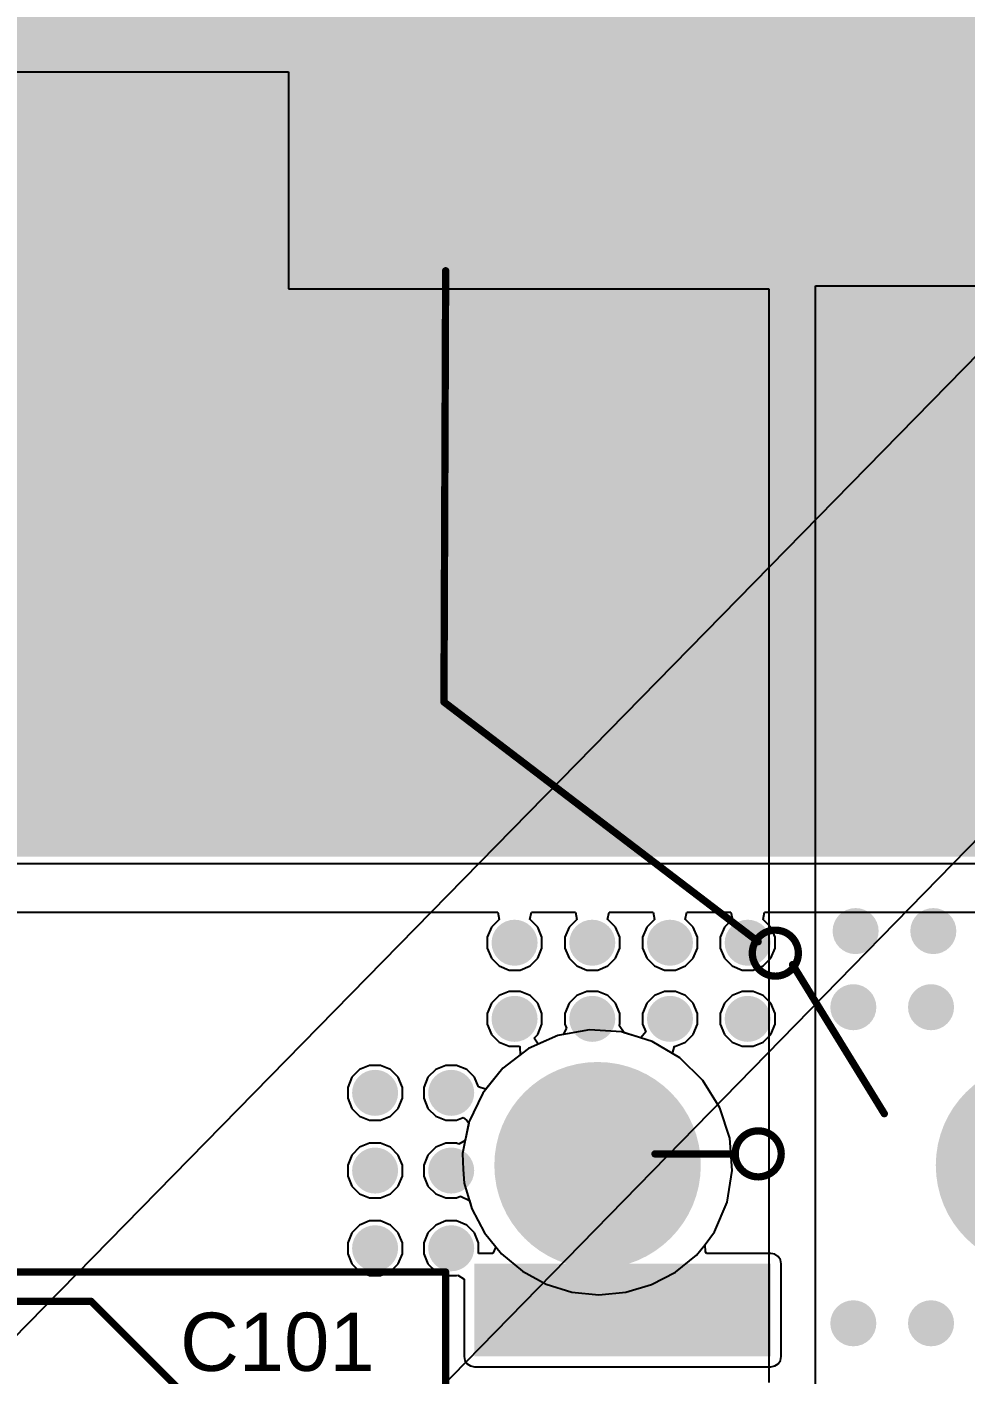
# Model space of a CAD drawing. Header units: millimetres. Extents: x 0 to 214, y 0 to 214.
# Drawn here: x 5.091 to 5.735, y 1.116 to 2.041 of the extents above; entities that cross this region are included whole.
import ezdxf

# ---------------------------------------------------------------- set-up
doc = ezdxf.new("R2010")
doc.units = ezdxf.units.MM
doc.header["$MEASUREMENT"] = 0
for name, color, linetype in [('BottomLayer', 5, 'Continuous'), ('BottomSolder', 6, 'Continuous'), ('MultiLayer', 9, 'Continuous'), ('PadHoleLayer', 156, 'Continuous'), ('TopLayer', 1, 'Continuous'), ('TopOverlay', 2, 'Continuous'), ('TopPaste', 8, 'Continuous'), ('TopSolder', 216, 'Continuous'), ('ViaHoleLayer', 16, 'Continuous')]:
    doc.layers.add(name, color=color, linetype=linetype)
doc.styles.add('Arial', font='', dxfattribs={"height": 0.2})
doc.styles.get('Arial').set_extended_font_data('Arial')

# ---------------------------------------------------------------- blocks, each defined once
blk = doc.blocks.new('NB90_12S_S_C_12')
at = {"layer": 'BottomLayer'}
h = blk.add_hatch(color=5, dxfattribs=at)
edge = h.paths.add_edge_path()
edge.add_arc((0.35039, 0.45472), 0.0689, 0, 360)
h = blk.add_hatch(color=5, dxfattribs=at)
edge = h.paths.add_edge_path()
edge.add_arc((0.35039, 0.15157), 0.0689, 0, 360)
h = blk.add_hatch(color=5, dxfattribs=at)
edge = h.paths.add_edge_path()
edge.add_arc((-0.35039, 0.05119), 0.0689, 0, 360)
at = {"layer": 'BottomSolder'}
h = blk.add_hatch(color=6, dxfattribs=at)
edge = h.paths.add_edge_path()
edge.add_arc((0.35039, 0.45472), 0.0709, 0, 360)
h = blk.add_hatch(color=6, dxfattribs=at)
edge = h.paths.add_edge_path()
edge.add_arc((0.35039, 0.15157), 0.0709, 0, 360)
h = blk.add_hatch(color=6, dxfattribs=at)
edge = h.paths.add_edge_path()
edge.add_arc((-0.35039, 0.05119), 0.0709, 0, 360)
at = {"layer": 'MultiLayer'}
h = blk.add_hatch(color=9, dxfattribs=at)
edge = h.paths.add_edge_path()
edge.add_arc((0.35039, 0.45472), 0.0689, 0, 360)
h = blk.add_hatch(color=9, dxfattribs=at)
edge = h.paths.add_edge_path()
edge.add_arc((0.35039, 0.15157), 0.0689, 0, 360)
h = blk.add_hatch(color=9, dxfattribs=at)
edge = h.paths.add_edge_path()
edge.add_arc((-0.35039, 0.05119), 0.0689, 0, 360)
at = {"layer": 'PadHoleLayer'}
h = blk.add_hatch(color=156, dxfattribs=at)
edge = h.paths.add_edge_path()
edge.add_arc((0.35039, 0.15157), 0.04331, 0, 360)
h = blk.add_hatch(color=156, dxfattribs=at)
edge = h.paths.add_edge_path()
edge.add_arc((-0.35039, 0.05119), 0.04331, 0, 360)
at = {"layer": 'TopLayer'}
h = blk.add_hatch(color=1, dxfattribs=at)
edge = h.paths.add_edge_path()
edge.add_arc((0.35039, 0.45472), 0.0689, 0, 360)
h = blk.add_hatch(color=1, dxfattribs=at)
edge = h.paths.add_edge_path()
edge.add_arc((0.35039, 0.15157), 0.0689, 0, 360)
h = blk.add_hatch(color=1, dxfattribs=at)
edge = h.paths.add_edge_path()
edge.add_arc((-0.35039, 0.05119), 0.0689, 0, 360)
at = {"layer": 'TopSolder'}
h = blk.add_hatch(color=216, dxfattribs=at)
edge = h.paths.add_edge_path()
edge.add_arc((0.35039, 0.45472), 0.0709, 0, 360)
h = blk.add_hatch(color=216, dxfattribs=at)
edge = h.paths.add_edge_path()
edge.add_arc((0.35039, 0.15157), 0.0709, 0, 360)
h = blk.add_hatch(color=216, dxfattribs=at)
edge = h.paths.add_edge_path()
edge.add_arc((-0.35039, 0.05119), 0.0709, 0, 360)
at = {"layer": 'TopOverlay', "const_width": 0.005}
for points in [[(0.2126, 0.28547), (0.315, 0.34847)], [(0.0323, 0.04607), (0.1969, 0.26187)], [(0.3426, 0.19097), (0.3426, 0.24607)], [(0.0323, 0.04607), (-0.26378, 0.04725)], [(0.5654, 0.04727), (0.4237, 0.04727)], [(0.4237, -0.65753), (0.4237, 0.04727)]]:
    blk.add_lwpolyline(points, dxfattribs=at)
at = {"layer": 'TopOverlay'}
for points, const_width in [([(0.31375, 0.34847, 1), (0.31625, 0.34847, 1)], 0.0025), ([(0.22056, 0.27364, 1), (0.18896, 0.27364, 1)], 0.005), ([(0.21135, 0.28547, 1), (0.21385, 0.28547, 1)], 0.0025), ([(0.35837, 0.26187, 1), (0.32677, 0.26187, 1)], 0.005), ([(0.18771, 0.27364, 1), (0.19021, 0.27364, 1)], 0.0025), ([(0.21931, 0.27364, 1), (0.22181, 0.27364, 1)], 0.0025), ([(0.19565, 0.26187, 1), (0.19815, 0.26187, 1)], 0.0025), ([(0.32552, 0.26187, 1), (0.32802, 0.26187, 1)], 0.0025), ([(0.35712, 0.26187, 1), (0.35962, 0.26187, 1)], 0.0025), ([(0.34135, 0.24607, 1), (0.34385, 0.24607, 1)], 0.0025), ([(0.34135, 0.19097, 1), (0.34385, 0.19097, 1)], 0.0025), ([(-0.26503, 0.04725, 1), (-0.26253, 0.04725, 1)], 0.0025), ([(0.03105, 0.04607, 1), (0.03355, 0.04607, 1)], 0.0025), ([(0.03105, 0.04607, 1), (0.03355, 0.04607, 1)], 0.0025), ([(0.42245, 0.04727, 1), (0.42495, 0.04727, 1)], 0.0025), ([(0.42245, 0.04727, 1), (0.42495, 0.04727, 1)], 0.0025)]:
    blk.add_lwpolyline(points, format="xyb", close=True, dxfattribs=dict(at, const_width=const_width))
blk = doc.blocks.new('P____PAK_SO_8_B_54')
at = {"layer": 'BottomSolder'}
blk.add_line((-0.01659, 0.08618), (-213.38337, 208.79736), dxfattribs=at)
blk = doc.blocks.new('P____PAK_SO_8_B_55')
at = {"layer": 'BottomSolder'}
blk.add_line((0.10349, -0.09602), (-209.02763, -213.55737), dxfattribs=at)
blk = doc.blocks.new('50SVPF68M_73')
at = {"layer": 'TopLayer'}
for points in [[(-0.26575, 0.03248), (-0.08858, 0.03248), (-0.08858, -0.03248), (-0.26575, -0.03248)], [(0.08858, 0.03248), (0.26575, 0.03248), (0.26575, -0.03248), (0.08858, -0.03248)]]:
    blk.add_hatch(color=1, dxfattribs=at).paths.add_polyline_path(points)
at = {"layer": 'TopPaste'}
for points in [[(-0.26575, 0.03248), (-0.08858, 0.03248), (-0.08858, -0.03248), (-0.26575, -0.03248)], [(0.08858, 0.03248), (0.26575, 0.03248), (0.26575, -0.03248), (0.08858, -0.03248)]]:
    blk.add_hatch(color=8, dxfattribs=at).paths.add_polyline_path(points)
at = {"layer": 'TopSolder'}
for points in [[(-0.26775, 0.03448), (-0.08658, 0.03448), (-0.08658, -0.03448), (-0.26775, -0.03448)], [(0.08658, 0.03448), (0.26775, 0.03448), (0.26775, -0.03448), (0.08658, -0.03448)]]:
    blk.add_hatch(color=216, dxfattribs=at).paths.add_polyline_path(points)
at = {"layer": 'TopOverlay', "const_width": 0.005}
for points in [[(-0.12165, 0.20576), (-0.20576, 0.12165)], [(0.20576, 0.20576), (-0.12165, 0.20576)], [(0.20576, 0.20576), (0.20576, 0.03356)], [(-0.20576, 0.12165), (-0.20576, 0.041)], [(-0.22617, 0.061), (-0.22617, 0.04)], [(-0.21716, 0.05), (-0.23517, 0.05)], [(0.20576, -0.03356), (0.20576, -0.20576)], [(-0.20576, -0.04), (-0.20576, -0.12165)], [(-0.12165, -0.20576), (-0.20576, -0.12165)], [(0.20576, -0.20576), (-0.12165, -0.20576)]]:
    blk.add_lwpolyline(points, dxfattribs=at)
at = {"layer": 'TopOverlay', "const_width": 0.0025}
for points in [[(-0.1229, 0.20576, 1), (-0.1204, 0.20576, 1)], [(-0.1229, 0.20576, 1), (-0.1204, 0.20576, 1)], [(0.20451, 0.20576, 1), (0.20701, 0.20576, 1)], [(0.20451, 0.20576, 1), (0.20701, 0.20576, 1)], [(-0.20701, 0.12165, 1), (-0.20451, 0.12165, 1)], [(-0.20701, 0.12165, 1), (-0.20451, 0.12165, 1)], [(-0.22742, 0.061, 1), (-0.22492, 0.061, 1)], [(-0.23641, 0.05, 1), (-0.23392, 0.05, 1)], [(-0.21841, 0.05, 1), (-0.21591, 0.05, 1)], [(-0.22742, 0.04, 1), (-0.22492, 0.04, 1)], [(-0.20701, 0.041, 1), (-0.20451, 0.041, 1)], [(0.20451, 0.03356, 1), (0.20701, 0.03356, 1)], [(0.20451, -0.03356, 1), (0.20701, -0.03356, 1)], [(-0.20701, -0.04, 1), (-0.20451, -0.04, 1)], [(-0.20701, -0.12165, 1), (-0.20451, -0.12165, 1)], [(-0.20701, -0.12165, 1), (-0.20451, -0.12165, 1)], [(-0.1229, -0.20576, 1), (-0.1204, -0.20576, 1)], [(-0.1229, -0.20576, 1), (-0.1204, -0.20576, 1)], [(0.20451, -0.20576, 1), (0.20701, -0.20576, 1)], [(0.20451, -0.20576, 1), (0.20701, -0.20576, 1)]]:
    blk.add_lwpolyline(points, format="xyb", close=True, dxfattribs=at)

msp = doc.modelspace()

# ---------------------------------------------------------------- hatches: boundary and pattern name
at = {"layer": 'BottomLayer'}
h = msp.add_hatch(color=5, dxfattribs=at)
edge = h.paths.add_edge_path()
edge.add_arc((5.65957, 1.42), 0.01181, 0, 360)
h = msp.add_hatch(color=5, dxfattribs=at)
edge = h.paths.add_edge_path()
edge.add_arc((5.71293, 1.42), 0.01181, 0, 360)
h = msp.add_hatch(color=5, dxfattribs=at)
edge = h.paths.add_edge_path()
edge.add_arc((5.42538, 1.412), 0.01181, 0, 360)
h = msp.add_hatch(color=5, dxfattribs=at)
edge = h.paths.add_edge_path()
edge.add_arc((5.47874, 1.412), 0.01181, 0, 360)
h = msp.add_hatch(color=5, dxfattribs=at)
edge = h.paths.add_edge_path()
edge.add_arc((5.5321, 1.412), 0.01181, 0, 360)
h = msp.add_hatch(color=5, dxfattribs=at)
edge = h.paths.add_edge_path()
edge.add_arc((5.58545, 1.412), 0.01181, 0, 360)
h = msp.add_hatch(color=5, dxfattribs=at)
edge = h.paths.add_edge_path()
edge.add_arc((5.658, 1.36774), 0.01181, 0, 360)
h = msp.add_hatch(color=5, dxfattribs=at)
edge = h.paths.add_edge_path()
edge.add_arc((5.71136, 1.36774), 0.01181, 0, 360)
h = msp.add_hatch(color=5, dxfattribs=at)
edge = h.paths.add_edge_path()
edge.add_arc((5.42538, 1.35974), 0.01181, 0, 360)
h = msp.add_hatch(color=5, dxfattribs=at)
edge = h.paths.add_edge_path()
edge.add_arc((5.47874, 1.35974), 0.01181, 0, 360)
h = msp.add_hatch(color=5, dxfattribs=at)
edge = h.paths.add_edge_path()
edge.add_arc((5.5321, 1.35974), 0.01181, 0, 360)
h = msp.add_hatch(color=5, dxfattribs=at)
edge = h.paths.add_edge_path()
edge.add_arc((5.58545, 1.35974), 0.01181, 0, 360)
h = msp.add_hatch(color=5, dxfattribs=at)
edge = h.paths.add_edge_path()
edge.add_arc((5.3296, 1.30894), 0.01181, 0, 360)
h = msp.add_hatch(color=5, dxfattribs=at)
edge = h.paths.add_edge_path()
edge.add_arc((5.38186, 1.30894), 0.01181, 0, 360)
h = msp.add_hatch(color=5, dxfattribs=at)
edge = h.paths.add_edge_path()
edge.add_arc((5.3296, 1.25558), 0.01181, 0, 360)
h = msp.add_hatch(color=5, dxfattribs=at)
edge = h.paths.add_edge_path()
edge.add_arc((5.38186, 1.25558), 0.01181, 0, 360)
h = msp.add_hatch(color=5, dxfattribs=at)
edge = h.paths.add_edge_path()
edge.add_arc((5.3296, 1.20223), 0.01181, 0, 360)
h = msp.add_hatch(color=5, dxfattribs=at)
edge = h.paths.add_edge_path()
edge.add_arc((5.38186, 1.20223), 0.01181, 0, 360)
h = msp.add_hatch(color=5, dxfattribs=at)
edge = h.paths.add_edge_path()
edge.add_arc((5.42538, 1.1587), 0.01181, 0, 360)
h = msp.add_hatch(color=5, dxfattribs=at)
edge = h.paths.add_edge_path()
edge.add_arc((5.47874, 1.1587), 0.01181, 0, 360)
h = msp.add_hatch(color=5, dxfattribs=at)
edge = h.paths.add_edge_path()
edge.add_arc((5.5321, 1.1587), 0.01181, 0, 360)
h = msp.add_hatch(color=5, dxfattribs=at)
edge = h.paths.add_edge_path()
edge.add_arc((5.58545, 1.1587), 0.01181, 0, 360)
h = msp.add_hatch(color=5, dxfattribs=at)
edge = h.paths.add_edge_path()
edge.add_arc((5.658, 1.15071), 0.01181, 0, 360)
h = msp.add_hatch(color=5, dxfattribs=at)
edge = h.paths.add_edge_path()
edge.add_arc((5.71136, 1.15071), 0.01181, 0, 360)
at = {"layer": 'BottomSolder'}
msp.add_hatch(color=6, dxfattribs=at).paths.add_polyline_path([(3.696, 1.471), (5.885, 1.471), (5.885, 2.059), (3.696, 2.059)])
h = msp.add_hatch(color=6, dxfattribs=at)
edge = h.paths.add_edge_path()
edge.add_arc((5.65957, 1.42), 0.01581, 0, 360)
h = msp.add_hatch(color=6, dxfattribs=at)
edge = h.paths.add_edge_path()
edge.add_arc((5.71293, 1.42), 0.01581, 0, 360)
h = msp.add_hatch(color=6, dxfattribs=at)
edge = h.paths.add_edge_path()
edge.add_arc((5.42538, 1.412), 0.01581, 0, 360)
h = msp.add_hatch(color=6, dxfattribs=at)
edge = h.paths.add_edge_path()
edge.add_arc((5.47874, 1.412), 0.01581, 0, 360)
h = msp.add_hatch(color=6, dxfattribs=at)
edge = h.paths.add_edge_path()
edge.add_arc((5.5321, 1.412), 0.01581, 0, 360)
h = msp.add_hatch(color=6, dxfattribs=at)
edge = h.paths.add_edge_path()
edge.add_arc((5.58545, 1.412), 0.01581, 0, 360)
h = msp.add_hatch(color=6, dxfattribs=at)
edge = h.paths.add_edge_path()
edge.add_arc((5.658, 1.36774), 0.01581, 0, 360)
h = msp.add_hatch(color=6, dxfattribs=at)
edge = h.paths.add_edge_path()
edge.add_arc((5.71136, 1.36774), 0.01581, 0, 360)
h = msp.add_hatch(color=6, dxfattribs=at)
edge = h.paths.add_edge_path()
edge.add_arc((5.42538, 1.35974), 0.01581, 0, 360)
h = msp.add_hatch(color=6, dxfattribs=at)
edge = h.paths.add_edge_path()
edge.add_arc((5.47874, 1.35974), 0.01581, 0, 360)
h = msp.add_hatch(color=6, dxfattribs=at)
edge = h.paths.add_edge_path()
edge.add_arc((5.5321, 1.35974), 0.01581, 0, 360)
h = msp.add_hatch(color=6, dxfattribs=at)
edge = h.paths.add_edge_path()
edge.add_arc((5.58545, 1.35974), 0.01581, 0, 360)
h = msp.add_hatch(color=6, dxfattribs=at)
edge = h.paths.add_edge_path()
edge.add_arc((5.3296, 1.30894), 0.01581, 0, 360)
h = msp.add_hatch(color=6, dxfattribs=at)
edge = h.paths.add_edge_path()
edge.add_arc((5.38186, 1.30894), 0.01581, 0, 360)
h = msp.add_hatch(color=6, dxfattribs=at)
edge = h.paths.add_edge_path()
edge.add_arc((5.3296, 1.25558), 0.01581, 0, 360)
h = msp.add_hatch(color=6, dxfattribs=at)
edge = h.paths.add_edge_path()
edge.add_arc((5.38186, 1.25558), 0.01581, 0, 360)
h = msp.add_hatch(color=6, dxfattribs=at)
edge = h.paths.add_edge_path()
edge.add_arc((5.3296, 1.20223), 0.01581, 0, 360)
h = msp.add_hatch(color=6, dxfattribs=at)
edge = h.paths.add_edge_path()
edge.add_arc((5.38186, 1.20223), 0.01581, 0, 360)
h = msp.add_hatch(color=6, dxfattribs=at)
edge = h.paths.add_edge_path()
edge.add_arc((5.42538, 1.1587), 0.01581, 0, 360)
h = msp.add_hatch(color=6, dxfattribs=at)
edge = h.paths.add_edge_path()
edge.add_arc((5.47874, 1.1587), 0.01581, 0, 360)
h = msp.add_hatch(color=6, dxfattribs=at)
edge = h.paths.add_edge_path()
edge.add_arc((5.5321, 1.1587), 0.01581, 0, 360)
h = msp.add_hatch(color=6, dxfattribs=at)
edge = h.paths.add_edge_path()
edge.add_arc((5.58545, 1.1587), 0.01581, 0, 360)
h = msp.add_hatch(color=6, dxfattribs=at)
edge = h.paths.add_edge_path()
edge.add_arc((5.658, 1.15071), 0.01581, 0, 360)
h = msp.add_hatch(color=6, dxfattribs=at)
edge = h.paths.add_edge_path()
edge.add_arc((5.71136, 1.15071), 0.01581, 0, 360)
at = {"layer": 'TopLayer'}
h = msp.add_hatch(color=1, dxfattribs=at)
edge = h.paths.add_edge_path()
edge.add_arc((5.65957, 1.42), 0.01181, 0, 360)
h = msp.add_hatch(color=1, dxfattribs=at)
edge = h.paths.add_edge_path()
edge.add_arc((5.71293, 1.42), 0.01181, 0, 360)
h = msp.add_hatch(color=1, dxfattribs=at)
edge = h.paths.add_edge_path()
edge.add_arc((5.42538, 1.412), 0.01181, 0, 360)
h = msp.add_hatch(color=1, dxfattribs=at)
edge = h.paths.add_edge_path()
edge.add_arc((5.47874, 1.412), 0.01181, 0, 360)
h = msp.add_hatch(color=1, dxfattribs=at)
edge = h.paths.add_edge_path()
edge.add_arc((5.5321, 1.412), 0.01181, 0, 360)
h = msp.add_hatch(color=1, dxfattribs=at)
edge = h.paths.add_edge_path()
edge.add_arc((5.58545, 1.412), 0.01181, 0, 360)
h = msp.add_hatch(color=1, dxfattribs=at)
edge = h.paths.add_edge_path()
edge.add_arc((5.658, 1.36774), 0.01181, 0, 360)
h = msp.add_hatch(color=1, dxfattribs=at)
edge = h.paths.add_edge_path()
edge.add_arc((5.71136, 1.36774), 0.01181, 0, 360)
h = msp.add_hatch(color=1, dxfattribs=at)
edge = h.paths.add_edge_path()
edge.add_arc((5.42538, 1.35974), 0.01181, 0, 360)
h = msp.add_hatch(color=1, dxfattribs=at)
edge = h.paths.add_edge_path()
edge.add_arc((5.47874, 1.35974), 0.01181, 0, 360)
h = msp.add_hatch(color=1, dxfattribs=at)
edge = h.paths.add_edge_path()
edge.add_arc((5.5321, 1.35974), 0.01181, 0, 360)
h = msp.add_hatch(color=1, dxfattribs=at)
edge = h.paths.add_edge_path()
edge.add_arc((5.58545, 1.35974), 0.01181, 0, 360)
h = msp.add_hatch(color=1, dxfattribs=at)
edge = h.paths.add_edge_path()
edge.add_arc((5.3296, 1.30894), 0.01181, 0, 360)
h = msp.add_hatch(color=1, dxfattribs=at)
edge = h.paths.add_edge_path()
edge.add_arc((5.38186, 1.30894), 0.01181, 0, 360)
h = msp.add_hatch(color=1, dxfattribs=at)
edge = h.paths.add_edge_path()
edge.add_arc((5.3296, 1.25558), 0.01181, 0, 360)
h = msp.add_hatch(color=1, dxfattribs=at)
edge = h.paths.add_edge_path()
edge.add_arc((5.38186, 1.25558), 0.01181, 0, 360)
h = msp.add_hatch(color=1, dxfattribs=at)
edge = h.paths.add_edge_path()
edge.add_arc((5.3296, 1.20223), 0.01181, 0, 360)
h = msp.add_hatch(color=1, dxfattribs=at)
edge = h.paths.add_edge_path()
edge.add_arc((5.38186, 1.20223), 0.01181, 0, 360)
msp.add_hatch(color=1, dxfattribs=at).paths.add_polyline_path([(5.3978, 1.128), (5.6014, 1.128), (5.6014, 1.19157), (5.3978, 1.19157)])
h = msp.add_hatch(color=1, dxfattribs=at)
edge = h.paths.add_edge_path()
edge.add_arc((5.42538, 1.1587), 0.01181, 0, 360)
h = msp.add_hatch(color=1, dxfattribs=at)
edge = h.paths.add_edge_path()
edge.add_arc((5.47874, 1.1587), 0.01181, 0, 360)
h = msp.add_hatch(color=1, dxfattribs=at)
edge = h.paths.add_edge_path()
edge.add_arc((5.5321, 1.1587), 0.01181, 0, 360)
h = msp.add_hatch(color=1, dxfattribs=at)
edge = h.paths.add_edge_path()
edge.add_arc((5.58545, 1.1587), 0.01181, 0, 360)
h = msp.add_hatch(color=1, dxfattribs=at)
edge = h.paths.add_edge_path()
edge.add_arc((5.658, 1.15071), 0.01181, 0, 360)
h = msp.add_hatch(color=1, dxfattribs=at)
edge = h.paths.add_edge_path()
edge.add_arc((5.71136, 1.15071), 0.01181, 0, 360)
at = {"layer": 'TopSolder'}
msp.add_hatch(color=216, dxfattribs=at).paths.add_polyline_path([(3.696, 1.471), (5.885, 1.471), (5.885, 2.059), (3.696, 2.059)])
h = msp.add_hatch(color=216, dxfattribs=at)
edge = h.paths.add_edge_path()
edge.add_arc((5.65957, 1.42), 0.01581, 0, 360)
h = msp.add_hatch(color=216, dxfattribs=at)
edge = h.paths.add_edge_path()
edge.add_arc((5.71293, 1.42), 0.01581, 0, 360)
h = msp.add_hatch(color=216, dxfattribs=at)
edge = h.paths.add_edge_path()
edge.add_arc((5.42538, 1.412), 0.01581, 0, 360)
h = msp.add_hatch(color=216, dxfattribs=at)
edge = h.paths.add_edge_path()
edge.add_arc((5.47874, 1.412), 0.01581, 0, 360)
h = msp.add_hatch(color=216, dxfattribs=at)
edge = h.paths.add_edge_path()
edge.add_arc((5.5321, 1.412), 0.01581, 0, 360)
h = msp.add_hatch(color=216, dxfattribs=at)
edge = h.paths.add_edge_path()
edge.add_arc((5.58545, 1.412), 0.01581, 0, 360)
h = msp.add_hatch(color=216, dxfattribs=at)
edge = h.paths.add_edge_path()
edge.add_arc((5.658, 1.36774), 0.01581, 0, 360)
h = msp.add_hatch(color=216, dxfattribs=at)
edge = h.paths.add_edge_path()
edge.add_arc((5.71136, 1.36774), 0.01581, 0, 360)
h = msp.add_hatch(color=216, dxfattribs=at)
edge = h.paths.add_edge_path()
edge.add_arc((5.42538, 1.35974), 0.01581, 0, 360)
h = msp.add_hatch(color=216, dxfattribs=at)
edge = h.paths.add_edge_path()
edge.add_arc((5.47874, 1.35974), 0.01581, 0, 360)
h = msp.add_hatch(color=216, dxfattribs=at)
edge = h.paths.add_edge_path()
edge.add_arc((5.5321, 1.35974), 0.01581, 0, 360)
h = msp.add_hatch(color=216, dxfattribs=at)
edge = h.paths.add_edge_path()
edge.add_arc((5.58545, 1.35974), 0.01581, 0, 360)
h = msp.add_hatch(color=216, dxfattribs=at)
edge = h.paths.add_edge_path()
edge.add_arc((5.3296, 1.30894), 0.01581, 0, 360)
h = msp.add_hatch(color=216, dxfattribs=at)
edge = h.paths.add_edge_path()
edge.add_arc((5.38186, 1.30894), 0.01581, 0, 360)
h = msp.add_hatch(color=216, dxfattribs=at)
edge = h.paths.add_edge_path()
edge.add_arc((5.3296, 1.25558), 0.01581, 0, 360)
h = msp.add_hatch(color=216, dxfattribs=at)
edge = h.paths.add_edge_path()
edge.add_arc((5.38186, 1.25558), 0.01581, 0, 360)
h = msp.add_hatch(color=216, dxfattribs=at)
edge = h.paths.add_edge_path()
edge.add_arc((5.3296, 1.20223), 0.01581, 0, 360)
h = msp.add_hatch(color=216, dxfattribs=at)
edge = h.paths.add_edge_path()
edge.add_arc((5.38186, 1.20223), 0.01581, 0, 360)
h = msp.add_hatch(color=216, dxfattribs=at)
edge = h.paths.add_edge_path()
edge.add_arc((5.42538, 1.1587), 0.01581, 0, 360)
h = msp.add_hatch(color=216, dxfattribs=at)
edge = h.paths.add_edge_path()
edge.add_arc((5.47874, 1.1587), 0.01581, 0, 360)
h = msp.add_hatch(color=216, dxfattribs=at)
edge = h.paths.add_edge_path()
edge.add_arc((5.5321, 1.1587), 0.01581, 0, 360)
h = msp.add_hatch(color=216, dxfattribs=at)
edge = h.paths.add_edge_path()
edge.add_arc((5.58545, 1.1587), 0.01581, 0, 360)
h = msp.add_hatch(color=216, dxfattribs=at)
edge = h.paths.add_edge_path()
edge.add_arc((5.658, 1.15071), 0.01581, 0, 360)
h = msp.add_hatch(color=216, dxfattribs=at)
edge = h.paths.add_edge_path()
edge.add_arc((5.71136, 1.15071), 0.01581, 0, 360)
at = {"layer": 'ViaHoleLayer'}
h = msp.add_hatch(color=16, dxfattribs=at)
edge = h.paths.add_edge_path()
edge.add_arc((5.65957, 1.42), 0.00591, 0, 360)
h = msp.add_hatch(color=16, dxfattribs=at)
edge = h.paths.add_edge_path()
edge.add_arc((5.71293, 1.42), 0.00591, 0, 360)
h = msp.add_hatch(color=16, dxfattribs=at)
edge = h.paths.add_edge_path()
edge.add_arc((5.42538, 1.412), 0.00591, 0, 360)
h = msp.add_hatch(color=16, dxfattribs=at)
edge = h.paths.add_edge_path()
edge.add_arc((5.47874, 1.412), 0.00591, 0, 360)
h = msp.add_hatch(color=16, dxfattribs=at)
edge = h.paths.add_edge_path()
edge.add_arc((5.5321, 1.412), 0.00591, 0, 360)
h = msp.add_hatch(color=16, dxfattribs=at)
edge = h.paths.add_edge_path()
edge.add_arc((5.58545, 1.412), 0.00591, 0, 360)
h = msp.add_hatch(color=16, dxfattribs=at)
edge = h.paths.add_edge_path()
edge.add_arc((5.658, 1.36774), 0.00591, 0, 360)
h = msp.add_hatch(color=16, dxfattribs=at)
edge = h.paths.add_edge_path()
edge.add_arc((5.71136, 1.36774), 0.00591, 0, 360)
h = msp.add_hatch(color=16, dxfattribs=at)
edge = h.paths.add_edge_path()
edge.add_arc((5.42538, 1.35974), 0.00591, 0, 360)
h = msp.add_hatch(color=16, dxfattribs=at)
edge = h.paths.add_edge_path()
edge.add_arc((5.47874, 1.35974), 0.00591, 0, 360)
h = msp.add_hatch(color=16, dxfattribs=at)
edge = h.paths.add_edge_path()
edge.add_arc((5.5321, 1.35974), 0.00591, 0, 360)
h = msp.add_hatch(color=16, dxfattribs=at)
edge = h.paths.add_edge_path()
edge.add_arc((5.58545, 1.35974), 0.00591, 0, 360)
h = msp.add_hatch(color=16, dxfattribs=at)
edge = h.paths.add_edge_path()
edge.add_arc((5.3296, 1.30894), 0.00591, 0, 360)
h = msp.add_hatch(color=16, dxfattribs=at)
edge = h.paths.add_edge_path()
edge.add_arc((5.38186, 1.30894), 0.00591, 0, 360)
h = msp.add_hatch(color=16, dxfattribs=at)
edge = h.paths.add_edge_path()
edge.add_arc((5.3296, 1.25558), 0.00591, 0, 360)
h = msp.add_hatch(color=16, dxfattribs=at)
edge = h.paths.add_edge_path()
edge.add_arc((5.38186, 1.25558), 0.00591, 0, 360)
h = msp.add_hatch(color=16, dxfattribs=at)
edge = h.paths.add_edge_path()
edge.add_arc((5.3296, 1.20223), 0.00591, 0, 360)
h = msp.add_hatch(color=16, dxfattribs=at)
edge = h.paths.add_edge_path()
edge.add_arc((5.38186, 1.20223), 0.00591, 0, 360)
h = msp.add_hatch(color=16, dxfattribs=at)
edge = h.paths.add_edge_path()
edge.add_arc((5.42538, 1.1587), 0.00591, 0, 360)
h = msp.add_hatch(color=16, dxfattribs=at)
edge = h.paths.add_edge_path()
edge.add_arc((5.47874, 1.1587), 0.00591, 0, 360)
h = msp.add_hatch(color=16, dxfattribs=at)
edge = h.paths.add_edge_path()
edge.add_arc((5.5321, 1.1587), 0.00591, 0, 360)
h = msp.add_hatch(color=16, dxfattribs=at)
edge = h.paths.add_edge_path()
edge.add_arc((5.58545, 1.1587), 0.00591, 0, 360)
h = msp.add_hatch(color=16, dxfattribs=at)
edge = h.paths.add_edge_path()
edge.add_arc((5.658, 1.15071), 0.00591, 0, 360)
h = msp.add_hatch(color=16, dxfattribs=at)
edge = h.paths.add_edge_path()
edge.add_arc((5.71136, 1.15071), 0.00591, 0, 360)

# ---------------------------------------------------------------- linework, layer by layer
at = {"layer": 'BottomLayer'}
for p, q in [((3.706, 2.01), (5.27024, 2.01)), ((5.27024, 2.01), (5.27024, 1.861)), ((5.27024, 1.861), (5.6, 1.861)), ((5.6, 1.861), (5.6, 1.11)), ((5.632, 1.089), (5.632, 1.863)), ((5.632, 1.863), (5.89532, 1.863))]:
    msp.add_line(p, q, dxfattribs=at)
at = {"layer": 'TopLayer'}
for p, q in [((5.894, 1.46608), (4.90055, 1.46608)), ((4.93873, 1.433), (5.41386, 1.433)), ((5.41473, 1.42795), (5.40944, 1.42266)), ((5.41386, 1.433), (5.41486, 1.428)), ((5.41486, 1.428), (5.41473, 1.42795)), ((5.43591, 1.428), (5.43691, 1.433)), ((5.43604, 1.42795), (5.43591, 1.428)), ((5.44133, 1.42266), (5.43604, 1.42795)), ((5.43691, 1.433), (5.46722, 1.433)), ((5.46808, 1.42795), (5.46279, 1.42266)), ((5.46722, 1.433), (5.46821, 1.428)), ((5.46821, 1.428), (5.46808, 1.42795)), ((5.48927, 1.428), (5.49026, 1.433)), ((5.4894, 1.42795), (5.48927, 1.428)), ((5.49469, 1.42266), (5.4894, 1.42795)), ((5.49026, 1.433), (5.52057, 1.433)), ((5.52144, 1.42795), (5.51615, 1.42266)), ((5.52057, 1.433), (5.52157, 1.428)), ((5.52157, 1.428), (5.52144, 1.42795)), ((5.54262, 1.428), (5.54362, 1.433)), ((5.54275, 1.42795), (5.54262, 1.428)), ((5.54804, 1.42266), (5.54275, 1.42795)), ((5.54362, 1.433), (5.57393, 1.433)), ((5.5748, 1.42795), (5.56951, 1.42266)), ((5.57393, 1.433), (5.57492, 1.428)), ((5.57492, 1.428), (5.5748, 1.42795)), ((5.59598, 1.428), (5.59698, 1.433)), ((5.59611, 1.42795), (5.59598, 1.428)), ((5.6014, 1.42266), (5.59611, 1.42795)), ((5.59698, 1.433), (5.895, 1.433)), ((5.40944, 1.42266), (5.40657, 1.41574)), ((5.40657, 1.41574), (5.40657, 1.40826)), ((5.44419, 1.41574), (5.44133, 1.42266)), ((5.44419, 1.40826), (5.44419, 1.41574)), ((5.46279, 1.42266), (5.45993, 1.41574)), ((5.45993, 1.41574), (5.45993, 1.40826)), ((5.49755, 1.41574), (5.49469, 1.42266)), ((5.49755, 1.40826), (5.49755, 1.41574)), ((5.51615, 1.42266), (5.51328, 1.41574)), ((5.51328, 1.41574), (5.51328, 1.40826)), ((5.55091, 1.41574), (5.54804, 1.42266)), ((5.55091, 1.40826), (5.55091, 1.41574)), ((5.56951, 1.42266), (5.56664, 1.41574)), ((5.56664, 1.41574), (5.56664, 1.40826)), ((5.60426, 1.41574), (5.6014, 1.42266)), ((5.60426, 1.40826), (5.60426, 1.41574)), ((5.40657, 1.40826), (5.40944, 1.40134)), ((5.44133, 1.40134), (5.44419, 1.40826)), ((5.45993, 1.40826), (5.46279, 1.40134)), ((5.49469, 1.40134), (5.49755, 1.40826)), ((5.51328, 1.40826), (5.51615, 1.40134)), ((5.54804, 1.40134), (5.55091, 1.40826)), ((5.56664, 1.40826), (5.56951, 1.40134)), ((5.6014, 1.40134), (5.60426, 1.40826)), ((5.40944, 1.40134), (5.41473, 1.39605)), ((5.43604, 1.39605), (5.44133, 1.40134)), ((5.46279, 1.40134), (5.46808, 1.39605)), ((5.4894, 1.39605), (5.49469, 1.40134)), ((5.51615, 1.40134), (5.52144, 1.39605)), ((5.54275, 1.39605), (5.54804, 1.40134)), ((5.56951, 1.40134), (5.5748, 1.39605)), ((5.59611, 1.39605), (5.6014, 1.40134)), ((5.41473, 1.39605), (5.42164, 1.39319)), ((5.42164, 1.39319), (5.42912, 1.39319)), ((5.42912, 1.39319), (5.43604, 1.39605)), ((5.46808, 1.39605), (5.475, 1.39319)), ((5.475, 1.39319), (5.48248, 1.39319)), ((5.48248, 1.39319), (5.4894, 1.39605)), ((5.52144, 1.39605), (5.52835, 1.39319)), ((5.52835, 1.39319), (5.53584, 1.39319)), ((5.53584, 1.39319), (5.54275, 1.39605)), ((5.5748, 1.39605), (5.58171, 1.39319)), ((5.58171, 1.39319), (5.58919, 1.39319)), ((5.58919, 1.39319), (5.59611, 1.39605)), ((5.42164, 1.37855), (5.41473, 1.37569)), ((5.42912, 1.37855), (5.42164, 1.37855)), ((5.43604, 1.37569), (5.42912, 1.37855)), ((5.475, 1.37855), (5.46808, 1.37569)), ((5.48248, 1.37855), (5.475, 1.37855)), ((5.4894, 1.37569), (5.48248, 1.37855)), ((5.52835, 1.37855), (5.52144, 1.37569)), ((5.53584, 1.37855), (5.52835, 1.37855)), ((5.54275, 1.37569), (5.53584, 1.37855)), ((5.58171, 1.37855), (5.5748, 1.37569)), ((5.58919, 1.37855), (5.58171, 1.37855)), ((5.59611, 1.37569), (5.58919, 1.37855)), ((5.40944, 1.3704), (5.40657, 1.36348)), ((5.41473, 1.37569), (5.40944, 1.3704)), ((5.44133, 1.3704), (5.43604, 1.37569)), ((5.44419, 1.36348), (5.44133, 1.3704)), ((5.46279, 1.3704), (5.45993, 1.36348)), ((5.46808, 1.37569), (5.46279, 1.3704)), ((5.49469, 1.3704), (5.4894, 1.37569)), ((5.49755, 1.36348), (5.49469, 1.3704)), ((5.51615, 1.3704), (5.51328, 1.36348)), ((5.52144, 1.37569), (5.51615, 1.3704)), ((5.54804, 1.3704), (5.54275, 1.37569)), ((5.55091, 1.36348), (5.54804, 1.3704)), ((5.56951, 1.3704), (5.56664, 1.36348)), ((5.5748, 1.37569), (5.56951, 1.3704)), ((5.6014, 1.3704), (5.59611, 1.37569)), ((5.60426, 1.36348), (5.6014, 1.3704)), ((5.40657, 1.36348), (5.40657, 1.356)), ((5.44419, 1.356), (5.44419, 1.36348)), ((5.45993, 1.36348), (5.45993, 1.356)), ((5.49755, 1.356), (5.49755, 1.36348)), ((5.51328, 1.36348), (5.51328, 1.356)), ((5.55091, 1.356), (5.55091, 1.36348)), ((5.56664, 1.36348), (5.56664, 1.356)), ((5.60426, 1.356), (5.60426, 1.36348)), ((5.40657, 1.356), (5.40944, 1.34909)), ((5.44133, 1.34909), (5.44419, 1.356)), ((5.47681, 1.35213), (5.45508, 1.34826)), ((5.46105, 1.35328), (5.45865, 1.3489)), ((5.45993, 1.356), (5.46105, 1.35328)), ((5.49883, 1.35076), (5.47681, 1.35213)), ((5.49724, 1.35525), (5.49755, 1.356)), ((5.50057, 1.35022), (5.49724, 1.35525)), ((5.51991, 1.34423), (5.49883, 1.35076)), ((5.51542, 1.35085), (5.51204, 1.34667)), ((5.51328, 1.356), (5.51542, 1.35085)), ((5.54804, 1.34909), (5.55091, 1.356)), ((5.56664, 1.356), (5.56951, 1.34909)), ((5.6014, 1.34909), (5.60426, 1.356)), ((5.40944, 1.34909), (5.41473, 1.34379)), ((5.41473, 1.34379), (5.42164, 1.34093)), ((5.45508, 1.34826), (5.43489, 1.33937)), ((5.4388, 1.34656), (5.44133, 1.34909)), ((5.44168, 1.34236), (5.4388, 1.34656)), ((5.45508, 1.34826), (5.44168, 1.34236)), ((5.45865, 1.3489), (5.45508, 1.34826)), ((5.51204, 1.34667), (5.50057, 1.35022)), ((5.53885, 1.33291), (5.51991, 1.34423)), ((5.53584, 1.34093), (5.54275, 1.34379)), ((5.54275, 1.34379), (5.54804, 1.34909)), ((5.56951, 1.34909), (5.5748, 1.34379)), ((5.5748, 1.34379), (5.58171, 1.34093)), ((5.58919, 1.34093), (5.59611, 1.34379)), ((5.59611, 1.34379), (5.6014, 1.34909)), ((5.43489, 1.33937), (5.41736, 1.32597)), ((5.42922, 1.33504), (5.41736, 1.32597)), ((5.42164, 1.34093), (5.42869, 1.34093)), ((5.42869, 1.34093), (5.42898, 1.34058)), ((5.42898, 1.34058), (5.42922, 1.33504)), ((5.53379, 1.33593), (5.53517, 1.34093)), ((5.53885, 1.33291), (5.53379, 1.33593)), ((5.53517, 1.34093), (5.53584, 1.34093)), ((5.55458, 1.31743), (5.53885, 1.33291)), ((5.55458, 1.31743), (5.53885, 1.33291)), ((5.58171, 1.34093), (5.58919, 1.34093)), ((5.31894, 1.32489), (5.31365, 1.31959)), ((5.32586, 1.32775), (5.31894, 1.32489)), ((5.33334, 1.32775), (5.32586, 1.32775)), ((5.34025, 1.32489), (5.33334, 1.32775)), ((5.34555, 1.31959), (5.34025, 1.32489)), ((5.3712, 1.32489), (5.36591, 1.31959)), ((5.37811, 1.32775), (5.3712, 1.32489)), ((5.3856, 1.32775), (5.37811, 1.32775)), ((5.39251, 1.32489), (5.3856, 1.32775)), ((5.3978, 1.31959), (5.39251, 1.32489)), ((5.41736, 1.32597), (5.40349, 1.30881)), ((5.41736, 1.32597), (5.40567, 1.3115)), ((5.31365, 1.31959), (5.31079, 1.31268)), ((5.34841, 1.31268), (5.34555, 1.31959)), ((5.36591, 1.31959), (5.36305, 1.31268)), ((5.4005, 1.31307), (5.3978, 1.31959)), ((5.56622, 1.29868), (5.55458, 1.31743)), ((5.56622, 1.29868), (5.55458, 1.31743)), ((5.31079, 1.31268), (5.31079, 1.3052)), ((5.31079, 1.3052), (5.31365, 1.29828)), ((5.34555, 1.29828), (5.34841, 1.3052)), ((5.34841, 1.3052), (5.34841, 1.31268)), ((5.36305, 1.31268), (5.36305, 1.3052)), ((5.36305, 1.3052), (5.36591, 1.29828)), ((5.40349, 1.30881), (5.39406, 1.28886)), ((5.40236, 1.31228), (5.4005, 1.31307)), ((5.40567, 1.3115), (5.40236, 1.31228)), ((5.31365, 1.29828), (5.31894, 1.29299)), ((5.34025, 1.29299), (5.34555, 1.29828)), ((5.36591, 1.29828), (5.3712, 1.29299)), ((5.5731, 1.27772), (5.56622, 1.29868)), ((5.5731, 1.27772), (5.56622, 1.29868)), ((5.31894, 1.29299), (5.32586, 1.29013)), ((5.32586, 1.29013), (5.33334, 1.29013)), ((5.33334, 1.29013), (5.34025, 1.29299)), ((5.3712, 1.29299), (5.37811, 1.29013)), ((5.37811, 1.29013), (5.3856, 1.29013)), ((5.3856, 1.29013), (5.38999, 1.29195)), ((5.39406, 1.28886), (5.38961, 1.26725)), ((5.38999, 1.29195), (5.39249, 1.29005)), ((5.39392, 1.28816), (5.39144, 1.27614)), ((5.39249, 1.29005), (5.39392, 1.28816)), ((5.57484, 1.25572), (5.5731, 1.27772)), ((5.57484, 1.25572), (5.5731, 1.27772)), ((5.31894, 1.27153), (5.31365, 1.26624)), ((5.32586, 1.27439), (5.31894, 1.27153)), ((5.33334, 1.27439), (5.32586, 1.27439)), ((5.34025, 1.27153), (5.33334, 1.27439)), ((5.34555, 1.26624), (5.34025, 1.27153)), ((5.3712, 1.27153), (5.36591, 1.26624)), ((5.37811, 1.27439), (5.3712, 1.27153)), ((5.3856, 1.27439), (5.37811, 1.27439)), ((5.38703, 1.2738), (5.3856, 1.27439)), ((5.39144, 1.27614), (5.38703, 1.2738)), ((5.38961, 1.26725), (5.39, 1.25622)), ((5.31365, 1.26624), (5.31079, 1.25932)), ((5.31079, 1.25932), (5.31079, 1.25184)), ((5.34841, 1.25932), (5.34555, 1.26624)), ((5.34841, 1.25184), (5.34841, 1.25932)), ((5.36591, 1.26624), (5.36305, 1.25932)), ((5.36305, 1.25932), (5.36305, 1.25184)), ((5.31079, 1.25184), (5.31365, 1.24493)), ((5.34555, 1.24493), (5.34841, 1.25184)), ((5.36305, 1.25184), (5.36591, 1.24493)), ((5.39, 1.25622), (5.39, 1.25622)), ((5.39, 1.25622), (5.39085, 1.24698)), ((5.57133, 1.23394), (5.57484, 1.25572)), ((5.57133, 1.23394), (5.57484, 1.25572)), ((5.31365, 1.24493), (5.31894, 1.23963)), ((5.31894, 1.23963), (5.32586, 1.23677)), ((5.33334, 1.23677), (5.34025, 1.23963)), ((5.34025, 1.23963), (5.34555, 1.24493)), ((5.36591, 1.24493), (5.3712, 1.23963)), ((5.3712, 1.23963), (5.37811, 1.23677)), ((5.39085, 1.24698), (5.39614, 1.2292)), ((5.32586, 1.23677), (5.33334, 1.23677)), ((5.37811, 1.23677), (5.3856, 1.23677)), ((5.3856, 1.23677), (5.38833, 1.2379)), ((5.38833, 1.2379), (5.39441, 1.23501)), ((5.39441, 1.23501), (5.39614, 1.2292)), ((5.56278, 1.21359), (5.57133, 1.23394)), ((5.56278, 1.21359), (5.57133, 1.23394)), ((5.32586, 1.22104), (5.31894, 1.21817)), ((5.33334, 1.22104), (5.32586, 1.22104)), ((5.34025, 1.21817), (5.33334, 1.22104)), ((5.37811, 1.22104), (5.3712, 1.21817)), ((5.3856, 1.22104), (5.37811, 1.22104)), ((5.39251, 1.21817), (5.3856, 1.22104)), ((5.39614, 1.2292), (5.40478, 1.21279)), ((5.39614, 1.2292), (5.40478, 1.21279)), ((5.31365, 1.21288), (5.31079, 1.20597)), ((5.31894, 1.21817), (5.31365, 1.21288)), ((5.34555, 1.21288), (5.34025, 1.21817)), ((5.34841, 1.20597), (5.34555, 1.21288)), ((5.36591, 1.21288), (5.36305, 1.20597)), ((5.3712, 1.21817), (5.36591, 1.21288)), ((5.3978, 1.21288), (5.39251, 1.21817)), ((5.40067, 1.20597), (5.3978, 1.21288)), ((5.40478, 1.21279), (5.41647, 1.19838)), ((5.40478, 1.21279), (5.41254, 1.20322)), ((5.55623, 1.20472), (5.56278, 1.21359)), ((5.55623, 1.20472), (5.56278, 1.21359)), ((5.31079, 1.20597), (5.31079, 1.19848)), ((5.34841, 1.19848), (5.34841, 1.20597)), ((5.36305, 1.20597), (5.36305, 1.19848)), ((5.40067, 1.19871), (5.40067, 1.20597)), ((5.41254, 1.20322), (5.41039, 1.19871)), ((5.5503, 1.19758), (5.55623, 1.20472)), ((5.55623, 1.20472), (5.55623, 1.20472)), ((5.55658, 1.19986), (5.55623, 1.20472)), ((5.31079, 1.19848), (5.31365, 1.19157)), ((5.34555, 1.19157), (5.34841, 1.19848)), ((5.36305, 1.19848), (5.36591, 1.19157)), ((5.41039, 1.19871), (5.40067, 1.19871)), ((5.41647, 1.19838), (5.43074, 1.18652)), ((5.53589, 1.1859), (5.5503, 1.19758)), ((5.55712, 1.19871), (5.55658, 1.19986)), ((5.6014, 1.19871), (5.55712, 1.19871)), ((5.60413, 1.19816), (5.6014, 1.19871)), ((5.60645, 1.19662), (5.60413, 1.19816)), ((5.60799, 1.1943), (5.60645, 1.19662)), ((5.60854, 1.19157), (5.60799, 1.1943)), ((5.31365, 1.19157), (5.31894, 1.18628)), ((5.31894, 1.18628), (5.32586, 1.18341)), ((5.33334, 1.18341), (5.34025, 1.18628)), ((5.34025, 1.18628), (5.34555, 1.19157)), ((5.36591, 1.19157), (5.3712, 1.18628)), ((5.3712, 1.18628), (5.37811, 1.18341)), ((5.43074, 1.18652), (5.44705, 1.17768)), ((5.51948, 1.17725), (5.53589, 1.1859)), ((5.60854, 1.128), (5.60854, 1.19157)), ((5.32586, 1.18341), (5.33334, 1.18341)), ((5.37811, 1.18341), (5.3856, 1.18341)), ((5.3856, 1.18341), (5.38651, 1.18379)), ((5.38651, 1.18379), (5.39067, 1.18101)), ((5.39067, 1.18101), (5.39067, 1.128)), ((5.44705, 1.17768), (5.46477, 1.17219)), ((5.50169, 1.17197), (5.51948, 1.17725)), ((5.46477, 1.17219), (5.48322, 1.17026)), ((5.48322, 1.17026), (5.50169, 1.17197)), ((5.39067, 1.128), (5.39121, 1.12527)), ((5.39121, 1.12527), (5.39276, 1.12295)), ((5.39276, 1.12295), (5.39507, 1.12141)), ((5.39507, 1.12141), (5.3978, 1.12086)), ((5.3978, 1.12086), (5.6014, 1.12086)), ((5.6014, 1.12086), (5.60413, 1.12141)), ((5.60413, 1.12141), (5.60645, 1.12295)), ((5.60645, 1.12295), (5.60799, 1.12527)), ((5.60799, 1.12527), (5.60854, 1.128))]:
    msp.add_line(p, q, dxfattribs=at)

# ---------------------------------------------------------------- block references
for name, p, rotation in [('P____PAK_SO_8_B_55', (4.59073, 0.438), 180), ('P____PAK_SO_8_B_54', (4.821, 0.612), 270), ('NB90_12S_S_C_12', (5.33081, 1.60961), 270), ('50SVPF68M_73', (5.013, 0.96), 180)]:
    msp.add_blockref(name, p, dxfattribs=dict(rotation=rotation))

# ---------------------------------------------------------------- texts
at = {"layer": 'TopOverlay', "style": 'Arial'}
msp.add_text('C101', height=0.04, dxfattribs=at).set_placement((5.19569, 1.11801))

doc.saveas('drawing.dxf')
